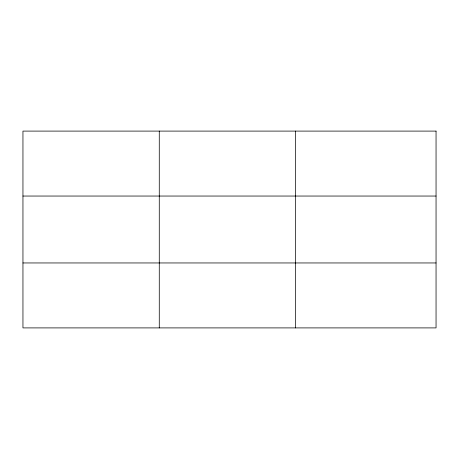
<?xml version="1.0" encoding="UTF-8"?>
<svg xmlns="http://www.w3.org/2000/svg" width="459" height="459" viewBox="0 0 459 459"><rect width="100%" height="100%" fill="white"/><g stroke="black" fill="none" stroke-linecap="round" stroke-linejoin="round"><path stroke-width="0.69" d="M159.273 327.904L159.273 131.096M295.596 327.904L295.596 131.096M22.95 196.045L436.05 196.045M22.95 262.955L436.05 262.955M436.05 131.096L436.05 327.904L22.95 327.904L22.95 131.096L436.05 131.096"/></g></svg>
